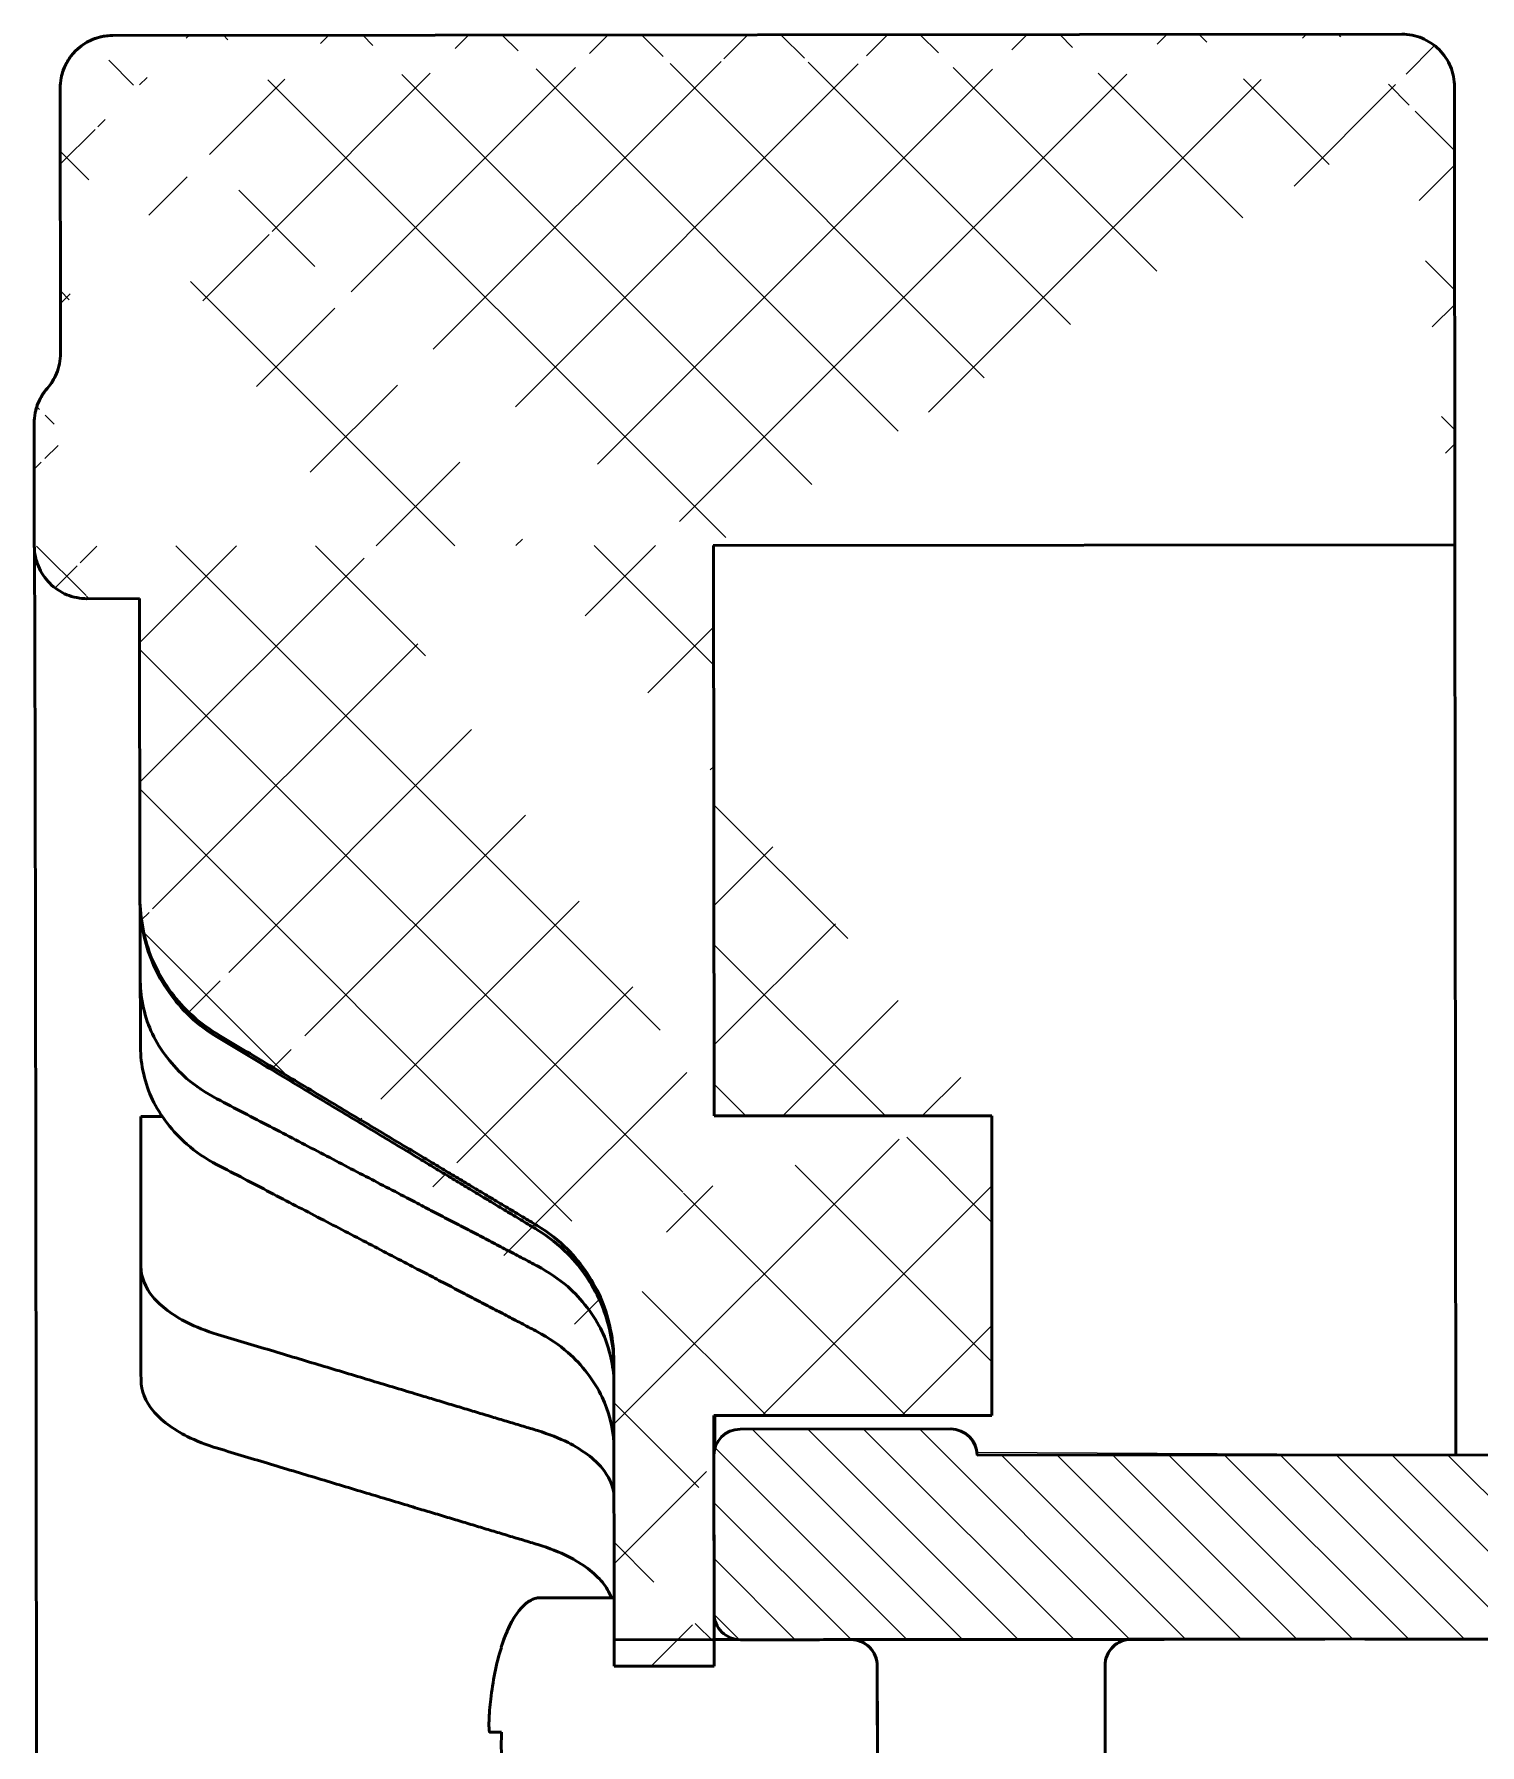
# Model space of a CAD drawing. Header units: inches. Extents: x -14 to 5184, y -66 to 1689.
# Drawn here: x 2305.6 to 2333.07, y 1601.3 to 1633.81 of the extents above; entities that cross this region are included whole.
import ezdxf

# ---------------------------------------------------------------- set-up
doc = ezdxf.new("R2010")
doc.units = ezdxf.units.IN
doc.header["$MEASUREMENT"] = 0
for name, color, linetype, lineweight in [('Видимые тонкие (ГОСТ)', 7, 'Continuous', 25), ('Видимый контур (ГОСТ)', 7, 'Continuous', 50), ('Штриховка (ГОСТ)', 7, 'Continuous', 18)]:
    doc.layers.add(name, color=color, linetype=linetype, lineweight=lineweight)

msp = doc.modelspace()

# ---------------------------------------------------------------- hatches: boundary and pattern name
at = {"layer": 'Штриховка (ГОСТ)', "ltscale": 0.5}
h = msp.add_hatch(dxfattribs=at)
h.set_pattern_fill('ANSI37', color=256, scale=15)
h.set_pattern_definition([(45, (-1048.1199, 862.4826), (-1.3258252, 1.3258252), []), (135, (-1048.1199, 862.4826), (-1.3258252, -1.3258252), [])])
edge = h.paths.add_edge_path()
edge.add_line((2318.5227, 1602.7944), (2316.6227, 1602.7925))
edge.add_line((2318.5183, 1607.5577), (2318.5227, 1602.7944))
edge.add_line((2318.5218, 1603.7958), (2318.519, 1606.798))
edge.add_line((2323.8027, 1607.5577), (2318.5183, 1607.5577))
edge.add_line((2316.6227, 1602.7925), (2316.6173, 1608.5969))
edge.add_line((2323.8027, 1613.2507), (2323.8027, 1607.5577))
edge.add_line((2318.5203, 1613.2505), (2323.8027, 1613.2505))
edge.add_spline(control_points=[(2315.1597, 1611.0887), (2315.3715, 1610.9556), (2315.5755, 1610.7978), (2316, 1610.3703), (2316.2465, 1609.9982), (2316.5205, 1609.3328), (2316.605, 1608.93), (2316.6171, 1608.574)], knot_values=[0.1533423, 0.1533423, 0.1533423, 0.1533423, 0.2224938, 0.2224938, 0.3340767, 0.3340767, 0.4383753, 0.4383753, 0.4383753, 0.4383753], degree=3, periodic=0)
edge.add_spline(control_points=[(2307.6109, 1617.2896), (2307.6182, 1616.9285), (2307.704, 1616.5132), (2307.9826, 1615.8411), (2308.23, 1615.4704), (2308.6548, 1615.0454), (2308.8559, 1614.885), (2309.0693, 1614.7567)], knot_values=[0.4495902, 0.4495902, 0.4495902, 0.4495902, 0.5564178, 0.5564178, 0.6678472, 0.6678472, 0.7366774, 0.7366774, 0.7366774, 0.7366774], degree=3, periodic=0)
edge.add_spline(control_points=[(2315.1597, 1611.0887), (2312.5954, 1612.6365), (2309.0693, 1614.7567)], knot_values=[0.2068793, 0.2068793, 0.2068793, 0.9123737, 0.9123737, 0.9123737], weights=[1.0088811, 1.0203141, 1.0064426], degree=2, periodic=0)
edge.add_line((2307.6092, 1617.386), (2307.6039, 1623.083))
edge.add_line((2307.6039, 1623.083), (2306.6039, 1623.082))
edge.add_spline(control_points=[(2305.8502, 1627.0814), (2305.9216, 1627.1626), (2305.9844, 1627.2651), (2306.0709, 1627.4744), (2306.0997, 1627.6196), (2306.0995, 1627.7431)], knot_values=[0.3763479, 0.3763479, 0.3763479, 0.3763479, 0.4072666, 0.4072666, 0.4442912, 0.4442912, 0.4442912, 0.4442912], degree=3, periodic=0)
edge.add_spline(control_points=[(2305.6008, 1626.4197), (2305.6007, 1626.5431), (2305.6294, 1626.6884), (2305.7159, 1626.8977), (2305.7787, 1627.0002), (2305.8502, 1627.0814)], knot_values=[0.444291, 0.444291, 0.444291, 0.444291, 0.4813156, 0.4813156, 0.5122343, 0.5122343, 0.5122343, 0.5122343], degree=3, periodic=0)
edge.add_line((2305.6029, 1624.0811), (2305.6008, 1626.4197))
edge.add_spline(control_points=[(2306.6039, 1623.082), (2306.4805, 1623.0819), (2306.3352, 1623.1107), (2306.1071, 1623.2049), (2305.9838, 1623.2871), (2305.8091, 1623.4615), (2305.7268, 1623.5845), (2305.6321, 1623.8125), (2305.6031, 1623.9577), (2305.6029, 1624.0811)], knot_values=[0.2961944, 0.2961944, 0.2961944, 0.2961944, 0.3332183, 0.3332183, 0.3702424, 0.3702424, 0.4072668, 0.4072668, 0.4442915, 0.4442915, 0.4442915, 0.4442915], degree=3, periodic=0)
edge.add_line((2332.6029, 1624.1063), (2318.5029, 1624.0932))
edge.add_line((2332.5949, 1632.8109), (2332.6029, 1624.1063))
edge.add_spline(control_points=[(2331.5939, 1633.81), (2331.7173, 1633.8101), (2331.8626, 1633.7814), (2332.0907, 1633.6871), (2332.214, 1633.605), (2332.3887, 1633.4306), (2332.4711, 1633.3075), (2332.5657, 1633.0796), (2332.5947, 1632.9343), (2332.5949, 1632.8109)], knot_values=[0, 0, 0, 0, 0.037024, 0.037024, 0.0740481, 0.0740481, 0.1110722, 0.1110722, 0.1480965, 0.1480965, 0.1480965, 0.1480965], degree=3, periodic=0)
edge.add_line((2307.0939, 1633.7872), (2331.5939, 1633.81))
edge.add_spline(control_points=[(2306.0949, 1632.7863), (2306.0947, 1632.9097), (2306.1235, 1633.0549), (2306.2178, 1633.2831), (2306.2999, 1633.4063), (2306.4743, 1633.581), (2306.5973, 1633.6634), (2306.8253, 1633.758), (2306.9705, 1633.7871), (2307.0939, 1633.7872)], knot_values=[-0.1480969, -0.1480969, -0.1480969, -0.1480969, -0.1110725, -0.1110725, -0.0740482, -0.0740482, -0.037024, -0.037024, 0, 0, 0, 0], degree=3, periodic=0)
edge.add_line((2306.0995, 1627.7431), (2306.0949, 1632.7863))
edge.add_line((2318.5133, 1624.0932), (2318.5203, 1613.2505))
edge.add_spline(control_points=[(2306.1216, 1633.0169), (2306.1288, 1633.0474), (2306.1381, 1633.0801), (2306.1637, 1633.1545), (2306.1814, 1633.1967), (2306.2379, 1633.3089), (2306.2832, 1633.3769), (2306.4019, 1633.5155), (2306.4812, 1633.5835), (2306.6581, 1633.6932), (2306.7584, 1633.735), (2306.9374, 1633.778), (2307.016, 1633.7873), (2307.094, 1633.7874)], knot_values=[0, 0, 0, 0, 0.0105576, 0.0105576, 0.0243585, 0.0243585, 0.0485574, 0.0485574, 0.0792156, 0.0792156, 0.1110337, 0.1110337, 0.134456, 0.134456, 0.134456, 0.134456], degree=3, periodic=0)
h = msp.add_hatch(dxfattribs=at)
h.set_pattern_fill('ANSI31', color=256, scale=6, angle=90)
h.set_pattern_definition([(135, (-1048.1199, 862.4826), (-0.53033009, -0.53033009), [])])
edge = h.paths.add_edge_path()
edge.add_spline(control_points=[(2319.0223, 1603.2958), (2322.7071, 1603.2993), (2326.3925, 1603.3029)], knot_values=[0.9629057, 0.9629057, 0.9629057, 1.7000006, 1.7000006, 1.7000006], weights=[1, 0.9999971, 0.9999967], degree=2, periodic=0)
edge.add_spline(control_points=[(2326.3925, 1603.3029), (2326.3965, 1603.3034), (2326.4005, 1603.3038), (2326.4202, 1603.3057), (2326.436, 1603.3065), (2326.4517, 1603.3065)], knot_values=[0.077537, 0.077537, 0.077537, 0.077537, 0.0787449, 0.0787449, 0.0834733, 0.0834733, 0.0834733, 0.0834733], degree=3, periodic=0)
edge.add_line((2326.432, 1603.3065), (2328.6542, 1603.3073))
edge.add_line((2328.6542, 1603.3073), (2336.0621, 1603.3143))
edge.add_spline(control_points=[(2336.0613, 1603.3141), (2336.113, 1603.3186), (2336.1682, 1603.3317), (2336.2705, 1603.3742), (2336.332, 1603.4154), (2336.4192, 1603.5028), (2336.4603, 1603.5645), (2336.5075, 1603.6787), (2336.5218, 1603.7514), (2336.5218, 1603.8131)], knot_values=[0.0740675, 0.0740675, 0.0740675, 0.0740675, 0.0887876, 0.0887876, 0.1073042, 0.1073042, 0.1258292, 0.1258292, 0.1443578, 0.1443578, 0.1443578, 0.1443578], degree=3, periodic=0)
edge.add_line((2336.5218, 1603.8131), (2336.5195, 1606.3139))
edge.add_spline(control_points=[(2336.5195, 1606.3139), (2336.5194, 1606.3756), (2336.5049, 1606.4483), (2336.4576, 1606.5623), (2336.4164, 1606.6238), (2336.329, 1606.711), (2336.2674, 1606.7521), (2336.1929, 1606.7829), (2336.1739, 1606.7892), (2336.1543, 1606.7946)], knot_values=[0.0128337, 0.0128337, 0.0128337, 0.0128337, 0.0313495, 0.0313495, 0.0498634, 0.0498634, 0.0683757, 0.0683757, 0.0740532, 0.0740532, 0.0740532, 0.0740532], degree=3, periodic=0)
edge.add_spline(control_points=[(2336.5263, 1603.3146), (2336.526, 1603.5347), (2336.5257, 1603.748), (2336.5247, 1604.4024), (2336.524, 1604.8138), (2336.5227, 1605.5043), (2336.522, 1605.7883), (2336.5209, 1606.1242), (2336.5205, 1606.2215), (2336.52, 1606.2923), (2336.5199, 1606.3045), (2336.5197, 1606.3189), (2336.5196, 1606.322), (2336.5194, 1606.3299), (2336.5193, 1606.3324), (2336.519, 1606.3386), (2336.5189, 1606.3413), (2336.5184, 1606.3479), (2336.5182, 1606.3516), (2336.5175, 1606.3599), (2336.5171, 1606.3641), (2336.5153, 1606.3804), (2336.5133, 1606.3944), (2336.5086, 1606.4191), (2336.506, 1606.4302), (2336.4966, 1606.4662), (2336.488, 1606.491), (2336.4563, 1606.5634), (2336.4268, 1606.6092), (2336.3558, 1606.6881), (2336.3134, 1606.7222), (2336.2331, 1606.768), (2336.1963, 1606.7835), (2336.1584, 1606.7945)], knot_values=[0.0140963, 0.0140963, 0.0140963, 0.0140963, 0.0857015, 0.0857015, 0.2451249, 0.2451249, 0.4089582, 0.4089582, 0.5260476, 0.5260476, 0.5648325, 0.5648325, 0.5777667, 0.5777667, 0.5825971, 0.5825971, 0.585217, 0.585217, 0.5873925, 0.5873925, 0.5891194, 0.5891194, 0.5934459, 0.5934459, 0.5968836, 0.5968836, 0.6047063, 0.6047063, 0.6206362, 0.6206362, 0.6365611, 0.6365611, 0.6483542, 0.6483542, 0.6483542, 0.6483542], degree=3, periodic=0)
edge.add_spline(control_points=[(2336.5195, 1606.3139), (2336.5194, 1606.3756), (2336.5049, 1606.4483), (2336.4576, 1606.5623), (2336.4164, 1606.6238), (2336.329, 1606.711), (2336.2674, 1606.7521), (2336.1929, 1606.7829), (2336.1739, 1606.7892), (2336.1543, 1606.7946)], knot_values=[0.0128337, 0.0128337, 0.0128337, 0.0128337, 0.0313495, 0.0313495, 0.0498634, 0.0498634, 0.0683757, 0.0683757, 0.0740532, 0.0740532, 0.0740532, 0.0740532], degree=3, periodic=0)
edge.add_spline(control_points=[(2336.5263, 1603.3146), (2336.526, 1603.5347), (2336.5257, 1603.748), (2336.5247, 1604.4024), (2336.524, 1604.8138), (2336.5227, 1605.5043), (2336.522, 1605.7883), (2336.5209, 1606.1242), (2336.5205, 1606.2215), (2336.52, 1606.2923), (2336.5199, 1606.3045), (2336.5197, 1606.3189), (2336.5196, 1606.322), (2336.5194, 1606.3299), (2336.5193, 1606.3324), (2336.519, 1606.3386), (2336.5189, 1606.3413), (2336.5184, 1606.3479), (2336.5182, 1606.3516), (2336.5175, 1606.3599), (2336.5171, 1606.3641), (2336.5153, 1606.3804), (2336.5133, 1606.3944), (2336.5086, 1606.4191), (2336.506, 1606.4302), (2336.4966, 1606.4662), (2336.488, 1606.491), (2336.4563, 1606.5634), (2336.4268, 1606.6092), (2336.3558, 1606.6881), (2336.3134, 1606.7222), (2336.2331, 1606.768), (2336.1963, 1606.7835), (2336.1584, 1606.7945)], knot_values=[0.0140963, 0.0140963, 0.0140963, 0.0140963, 0.0857015, 0.0857015, 0.2451249, 0.2451249, 0.4089582, 0.4089582, 0.5260476, 0.5260476, 0.5648325, 0.5648325, 0.5777667, 0.5777667, 0.5825971, 0.5825971, 0.585217, 0.585217, 0.5873925, 0.5873925, 0.5891194, 0.5891194, 0.5934459, 0.5934459, 0.5968836, 0.5968836, 0.6047063, 0.6047063, 0.6206362, 0.6206362, 0.6365611, 0.6365611, 0.6483542, 0.6483542, 0.6483542, 0.6483542], degree=3, periodic=0)
edge.add_spline(control_points=[(2336.5195, 1606.3139), (2336.5194, 1606.3756), (2336.5049, 1606.4483), (2336.4576, 1606.5623), (2336.4164, 1606.6238), (2336.329, 1606.711), (2336.2674, 1606.7521), (2336.1929, 1606.7829), (2336.1739, 1606.7892), (2336.1543, 1606.7946)], knot_values=[0.0128337, 0.0128337, 0.0128337, 0.0128337, 0.0313495, 0.0313495, 0.0498634, 0.0498634, 0.0683757, 0.0683757, 0.0740532, 0.0740532, 0.0740532, 0.0740532], degree=3, periodic=0)
edge.add_spline(control_points=[(2336.5263, 1603.3146), (2336.526, 1603.5347), (2336.5257, 1603.748), (2336.5247, 1604.4024), (2336.524, 1604.8138), (2336.5227, 1605.5043), (2336.522, 1605.7883), (2336.5209, 1606.1242), (2336.5205, 1606.2215), (2336.52, 1606.2923), (2336.5199, 1606.3045), (2336.5197, 1606.3189), (2336.5196, 1606.322), (2336.5194, 1606.3299), (2336.5193, 1606.3324), (2336.519, 1606.3386), (2336.5189, 1606.3413), (2336.5184, 1606.3479), (2336.5182, 1606.3516), (2336.5175, 1606.3599), (2336.5171, 1606.3641), (2336.5153, 1606.3804), (2336.5133, 1606.3944), (2336.5086, 1606.4191), (2336.506, 1606.4302), (2336.4966, 1606.4662), (2336.488, 1606.491), (2336.4563, 1606.5634), (2336.4268, 1606.6092), (2336.3558, 1606.6881), (2336.3134, 1606.7222), (2336.2331, 1606.768), (2336.1963, 1606.7835), (2336.1584, 1606.7945)], knot_values=[0.0140963, 0.0140963, 0.0140963, 0.0140963, 0.0857015, 0.0857015, 0.2451249, 0.2451249, 0.4089582, 0.4089582, 0.5260476, 0.5260476, 0.5648325, 0.5648325, 0.5777667, 0.5777667, 0.5825971, 0.5825971, 0.585217, 0.585217, 0.5873925, 0.5873925, 0.5891194, 0.5891194, 0.5934459, 0.5934459, 0.5968836, 0.5968836, 0.6047063, 0.6047063, 0.6206362, 0.6206362, 0.6365611, 0.6365611, 0.6483542, 0.6483542, 0.6483542, 0.6483542], degree=3, periodic=0)
edge.add_spline(control_points=[(2336.5195, 1606.3139), (2336.5194, 1606.3756), (2336.5049, 1606.4483), (2336.4576, 1606.5623), (2336.4164, 1606.6238), (2336.329, 1606.711), (2336.2674, 1606.7521), (2336.1929, 1606.7829), (2336.1739, 1606.7892), (2336.1543, 1606.7946)], knot_values=[0.0128337, 0.0128337, 0.0128337, 0.0128337, 0.0313495, 0.0313495, 0.0498634, 0.0498634, 0.0683757, 0.0683757, 0.0740532, 0.0740532, 0.0740532, 0.0740532], degree=3, periodic=0)
edge.add_line((2336.1543, 1606.7946), (2332.9464, 1606.8106))
edge.add_line((2332.9464, 1606.8106), (2323.519, 1606.8017))
edge.add_line((2323.519, 1606.8017), (2323.519, 1606.8027))
edge.add_ellipse((2323.019, 1606.8022), major_axis=(0.4234, -0.266), ratio=0.9999995, start_angle=32.18924, end_angle=122.18924)
edge.add_line((2323.0185, 1607.3022), (2319.0185, 1607.2985))
edge.add_ellipse((2319.019, 1606.7985), major_axis=(-0.4234, 0.266), ratio=0.9999995, start_angle=302.18924, end_angle=392.18924)
edge.add_line((2318.519, 1606.798), (2318.5218, 1603.7958))
edge.add_spline(control_points=[(2318.5218, 1603.7958), (2318.5218, 1603.734), (2318.5364, 1603.6613), (2318.5837, 1603.5472), (2318.6249, 1603.4856), (2318.7123, 1603.3984), (2318.7739, 1603.3572), (2318.888, 1603.3101), (2318.9606, 1603.2957), (2319.0223, 1603.2958)], knot_values=[0.1481618, 0.1481618, 0.1481618, 0.1481618, 0.1666967, 0.1666967, 0.1852256, 0.1852256, 0.2037428, 0.2037428, 0.2222477, 0.2222477, 0.2222477, 0.2222477], degree=3, periodic=0)

# ---------------------------------------------------------------- linework, layer by layer
at = {"layer": 'Видимые тонкие (ГОСТ)', "ltscale": 0.5}
for p, q in [((2323.5216, 1606.8578), (2336.1687, 1606.7945)), ((2336.0223, 1603.3123), (2318.8723, 1603.2956))]:
    msp.add_line(p, q, dxfattribs=at)
at = {"layer": 'Видимый контур (ГОСТ)'}
for p, q in [((2307.0939, 1633.7872), (2331.5939, 1633.81)), ((2331.594, 1633.8101), (2307.094, 1633.7874)), ((2306.0995, 1627.7431), (2306.0949, 1632.7863)), ((2332.5949, 1632.8109), (2332.6029, 1624.1063)), ((2305.6029, 1624.0811), (2305.6008, 1626.4197)), ((2332.6029, 1624.1063), (2318.5029, 1624.0932)), ((2318.5133, 1624.0932), (2318.5203, 1613.2505)), ((2307.6039, 1623.083), (2306.6039, 1623.082)), ((2307.6092, 1617.386), (2307.6039, 1623.083)), ((2307.6167, 1615.8088), (2307.6161, 1617.1543)), ((2307.6271, 1610.3882), (2307.6287, 1613.2404)), ((2307.6287, 1613.2404), (2308.0318, 1613.2407)), ((2318.5203, 1613.2505), (2318.5287, 1613.2505)), ((2316.6227, 1602.7925), (2316.6173, 1608.5969)), ((2318.5183, 1607.5577), (2318.5227, 1602.7944)), ((2318.5195, 1607.5577), (2318.5201, 1606.8321)), ((2318.5206, 1606.838), (2318.5203, 1607.5577)), ((2318.5227, 1607.5577), (2318.523, 1606.8618)), ((2318.5252, 1606.8768), (2318.5255, 1607.5577)), ((2318.5298, 1607.5577), (2318.5295, 1606.9003)), ((2319.0185, 1607.2985), (2323.0185, 1607.3022)), ((2323.288, 1607.2237), (2323.285, 1607.2256)), ((2318.5218, 1603.7958), (2318.519, 1606.798)), ((2323.519, 1606.8017), (2336.019, 1606.8135)), ((2323.519, 1606.8027), (2323.519, 1606.8017)), ((2323.5191, 1606.8026), (2336.0191, 1606.8142)), ((2332.619, 1606.8123), (2332.619, 1606.8103)), ((2315.2215, 1604.0929), (2316.6215, 1604.0942)), ((2315.2216, 1604.0949), (2316.6215, 1604.0962)), ((2316.6215, 1604.0942), (2316.6223, 1603.2934)), ((2316.6223, 1603.2934), (2321.1223, 1603.2978)), ((2318.9705, 1603.2984), (2318.5223, 1603.298)), ((2337.0223, 1603.3152), (2326.4184, 1603.3029)), ((2328.6542, 1603.3073), (2326.4517, 1603.3065)), ((2328.6575, 1603.3051), (2337.0223, 1603.3132)), ((2318.5227, 1602.7944), (2316.6227, 1602.7925)), ((2321.6227, 1602.7974), (2321.6255, 1599.8043)), ((2325.9549, 1599.809), (2325.9521, 1602.803))]:
    msp.add_line(p, q, dxfattribs=at)
at = {"layer": 'Видимый контур (ГОСТ)', "ltscale": 0.5}
for p, q in [((2332.6029, 1624.1063), (2332.619, 1606.8103)), ((2318.5203, 1613.2505), (2323.8027, 1613.2505)), ((2323.8027, 1613.2507), (2323.8027, 1607.5577)), ((2323.8027, 1607.5577), (2318.5183, 1607.5577)), ((2314.4817, 1601.5372), (2314.2633, 1601.5371))]:
    msp.add_line(p, q, dxfattribs=at)
at = {"layer": 'Видимый контур (ГОСТ)'}
for centre, major_axis, ratio, start_param, end_param in [((2307.6243, 1601.3151), (-0.015, 16.0568), 0.000853, 5.681687, 5.8375423), ((2307.6242, 1601.2889), (-0.0149, 16.0906), 0.0008563, 5.1577927, 5.3133193), ((2318.5242, 1601.298), (-0.0202, 21.7954), 0.0008567, 4.9738273, 5.0036943), ((2318.5242, 1601.298), (-0.0212, 22.7954), 0.0008567, 4.9622507, 4.9905664), ((2319.019, 1606.7985), (-0.4234, 0.266), 0.9999995, 5.2741972, 6.8449935), ((2323.019, 1606.8022), (0.4234, -0.266), 0.9999995, 0.5618082, 2.1326045), ((2323.0218, 1606.8005), (-0.4375, -0.2422), 0.9994154, 2.6400316, 3.6455923), ((2323.5242, 1601.3026), (-0.0051, 5.5), 0.0008567, 0, 0.0181508), ((2315.2242, 1601.2949), (0.0026, -2.8), 0.3571438, 3.1415918, 3.9866784), ((2315.2242, 1601.2949), (-0.0026, 2.8), 0.0008567, 0, 0.0024476), ((2319.7037, 1600.2174), (-5.2292, 2.9351), 0.0025533, 0.0004091, 0.0175908)]:
    msp.add_ellipse(centre, major_axis=major_axis, ratio=ratio, start_param=start_param, end_param=end_param, dxfattribs=at)
for points, knots in [([(2306.0949, 1632.7863), (2306.0947, 1632.9097), (2306.1235, 1633.0549), (2306.2178, 1633.2831), (2306.2999, 1633.4063), (2306.4743, 1633.581), (2306.5973, 1633.6634), (2306.8253, 1633.758), (2306.9705, 1633.7871), (2307.0939, 1633.7872)], [-0.1480969, -0.1480969, -0.1480969, -0.1480969, -0.11107252, -0.11107252, -0.0740482, -0.0740482, -0.03702401, -0.03702401, 0, 0, 0, 0]), ([(2306.1216, 1633.0169), (2306.1288, 1633.0474), (2306.1381, 1633.0801), (2306.1637, 1633.1545), (2306.1814, 1633.1967), (2306.2379, 1633.3089), (2306.2832, 1633.3769), (2306.4019, 1633.5155), (2306.4812, 1633.5835), (2306.6581, 1633.6932), (2306.7584, 1633.735), (2306.9374, 1633.778), (2307.016, 1633.7873), (2307.094, 1633.7874)], [0, 0, 0, 0, 0.01055763, 0.01055763, 0.02435849, 0.02435849, 0.04855744, 0.04855744, 0.07921561, 0.07921561, 0.11103367, 0.11103367, 0.13445598, 0.13445598, 0.13445598, 0.13445598]), ([(2331.5939, 1633.81), (2331.7173, 1633.8101), (2331.8626, 1633.7814), (2332.0907, 1633.6871), (2332.214, 1633.605), (2332.3887, 1633.4306), (2332.4711, 1633.3075), (2332.5657, 1633.0796), (2332.5947, 1632.9343), (2332.5949, 1632.8109)], [0, 0, 0, 0, 0.03702403, 0.03702403, 0.07404808, 0.07404808, 0.11107222, 0.11107222, 0.14809648, 0.14809648, 0.14809648, 0.14809648]), ([(2305.8502, 1627.0814), (2305.9216, 1627.1626), (2305.9844, 1627.2651), (2306.0709, 1627.4744), (2306.0997, 1627.6196), (2306.0995, 1627.7431)], [0.37634788, 0.37634788, 0.37634788, 0.37634788, 0.407266647, 0.407266647, 0.44429118, 0.44429118, 0.44429118, 0.44429118]), ([(2305.8502, 1627.0816), (2305.9213, 1627.1623), (2305.9799, 1627.2561), (2306.0348, 1627.3864), (2306.0466, 1627.4192), (2306.0667, 1627.4857), (2306.0751, 1627.52), (2306.081, 1627.5506)], [0, 0, 0, 0, 0.032298034, 0.032298034, 0.042881698, 0.042881698, 0.05386272, 0.05386272, 0.05386272, 0.05386272]), ([(2305.6008, 1626.4197), (2305.6007, 1626.5431), (2305.6294, 1626.6884), (2305.7159, 1626.8977), (2305.7787, 1627.0002), (2305.8502, 1627.0814)], [0.444290999, 0.444290999, 0.444290999, 0.444290999, 0.481315574, 0.481315574, 0.512234334, 0.512234334, 0.512234334, 0.512234334]), ([(2305.6179, 1626.6049), (2305.6221, 1626.6273), (2305.6275, 1626.6519), (2305.6422, 1626.7074), (2305.6522, 1626.739), (2305.6849, 1626.8267), (2305.7116, 1626.8825), (2305.7742, 1626.9869), (2305.8102, 1627.0362), (2305.8502, 1627.0816)], [0, 0, 0, 0, 0.008071558, 0.008071558, 0.01814057, 0.01814057, 0.036591806, 0.036591806, 0.054781292, 0.054781292, 0.054781292, 0.054781292]), ([(2306.6039, 1623.082), (2306.4805, 1623.0819), (2306.3352, 1623.1107), (2306.1071, 1623.2049), (2305.9838, 1623.2871), (2305.8091, 1623.4615), (2305.7268, 1623.5845), (2305.6321, 1623.8125), (2305.6031, 1623.9577), (2305.6029, 1624.0811)], [0.29619442, 0.29619442, 0.29619442, 0.29619442, 0.33321834, 0.33321834, 0.37024242, 0.37024242, 0.4072668, 0.4072668, 0.44429149, 0.44429149, 0.44429149, 0.44429149]), ([(2305.6465, 1578.542), (2305.6466, 1578.5459), (2305.6467, 1578.5506), (2305.6473, 1578.6073), (2305.648, 1578.7154), (2305.6501, 1579.2858), (2305.6513, 1580.0621), (2305.6528, 1582.2742), (2305.6531, 1583.7674), (2305.6528, 1587.2587), (2305.6521, 1589.3012), (2305.6498, 1593.6721), (2305.6482, 1596.055), (2305.6442, 1600.8593), (2305.6419, 1603.3405), (2305.6366, 1608.0901), (2305.6337, 1610.4176), (2305.6278, 1614.6301), (2305.6247, 1616.5676), (2305.6186, 1619.8151), (2305.6155, 1621.1656), (2305.6099, 1623.1178), (2305.6072, 1623.7484), (2305.6048, 1623.9957), (2305.6045, 1624.0167), (2305.6043, 1624.0299)], [0.2615678, 0.2615678, 0.2615678, 0.2615678, 0.2873283, 0.2873283, 0.5466366, 0.5466366, 1.2399176, 1.2399176, 1.9648387, 1.9648387, 2.6909411, 2.6909411, 3.417188, 3.417188, 4.143471, 4.143471, 4.8697608, 4.8697608, 5.5960387, 5.5960387, 6.3222664, 6.3222664, 7.0482955, 7.0482955, 7.1366388, 7.1366388, 7.1366388, 7.1366388]), ([(2309.0681, 1614.8148), (2308.8542, 1614.9429), (2308.6524, 1615.1032), (2308.2278, 1615.527), (2307.9806, 1615.8962), (2307.6966, 1616.5801), (2307.6095, 1617.0158), (2307.6092, 1617.386)], [1.04180898, 1.04180898, 1.04180898, 1.04180898, 1.11073202, 1.11073202, 1.22180669, 1.22180669, 1.33288274, 1.33288274, 1.33288274, 1.33288274]), ([(2307.6109, 1617.2896), (2307.6182, 1616.9285), (2307.704, 1616.5132), (2307.9826, 1615.8411), (2308.23, 1615.4704), (2308.6548, 1615.0454), (2308.8559, 1614.885), (2309.0693, 1614.7567)], [0.44959015, 0.44959015, 0.44959015, 0.44959015, 0.55641783, 0.55641783, 0.66784716, 0.66784716, 0.73667737, 0.73667737, 0.73667737, 0.73667737]), ([(2309.0742, 1613.575), (2308.8609, 1613.686), (2308.6598, 1613.8248), (2308.2353, 1614.1927), (2307.988, 1614.5136), (2307.7039, 1615.1081), (2307.6168, 1615.4869), (2307.6167, 1615.8088)], [1.0432427, 1.0432427, 1.0432427, 1.0432427, 1.1120729, 1.1120729, 1.22350223, 1.22350223, 1.33505022, 1.33505022, 1.33505022, 1.33505022]), ([(2307.6197, 1614.5537), (2307.6205, 1614.2326), (2307.7075, 1613.8557), (2307.991, 1613.2625), (2308.2383, 1612.9416), (2308.6628, 1612.5737), (2308.8639, 1612.4349), (2309.0772, 1612.3238)], [0.44532481, 0.44532481, 0.44532481, 0.44532481, 0.55641783, 0.55641783, 0.66784716, 0.66784716, 0.73667737, 0.73667737, 0.73667737, 0.73667737]), ([(2316.6173, 1608.5969), (2316.617, 1608.9672), (2316.5299, 1609.4029), (2316.2459, 1610.0868), (2315.9987, 1610.456), (2315.5741, 1610.8799), (2315.3723, 1611.0401), (2315.1584, 1611.1682)], [1.33296274, 1.33296274, 1.33296274, 1.33296274, 1.44404815, 1.44404815, 1.55512549, 1.55512549, 1.62404678, 1.62404678, 1.62404678, 1.62404678]), ([(2315.1597, 1611.0887), (2315.3715, 1610.9556), (2315.5755, 1610.7978), (2316, 1610.3703), (2316.2465, 1609.9982), (2316.5205, 1609.3328), (2316.605, 1608.93), (2316.6171, 1608.574)], [0.15334232, 0.15334232, 0.15334232, 0.15334232, 0.2224938, 0.2224938, 0.33407665, 0.33407665, 0.43837526, 0.43837526, 0.43837526, 0.43837526]), ([(2309.0829, 1609.0999), (2308.8697, 1609.1639), (2308.6688, 1609.2439), (2308.2445, 1609.456), (2307.9975, 1609.6411), (2307.7138, 1609.9839), (2307.627, 1610.2025), (2307.6271, 1610.3882)], [1.0432427, 1.0432427, 1.0432427, 1.0432427, 1.1120729, 1.1120729, 1.22350223, 1.22350223, 1.33505022, 1.33505022, 1.33505022, 1.33505022]), ([(2316.6172, 1608.2529), (2316.6012, 1608.5536), (2316.5182, 1608.889), (2316.2488, 1609.4561), (2316.0024, 1609.7782), (2315.5782, 1610.1483), (2315.3742, 1610.2849), (2315.1625, 1610.4001)], [1.35759143, 1.35759143, 1.35759143, 1.35759143, 1.45855332, 1.45855332, 1.57013617, 1.57013617, 1.63928765, 1.63928765, 1.63928765, 1.63928765]), ([(2315.1655, 1609.1489), (2315.3772, 1609.0338), (2315.5812, 1608.8971), (2316.0055, 1608.5271), (2316.2518, 1608.205), (2316.5161, 1607.6485), (2316.5976, 1607.3288), (2316.618, 1607.0374)], [0.15334232, 0.15334232, 0.15334232, 0.15334232, 0.2224938, 0.2224938, 0.33407665, 0.33407665, 0.43105733, 0.43105733, 0.43105733, 0.43105733]), ([(2307.6302, 1608.2211), (2307.6306, 1608.0356), (2307.7172, 1607.8178), (2308.0006, 1607.4753), (2308.2476, 1607.2903), (2308.6718, 1607.0782), (2308.8728, 1606.9982), (2309.086, 1606.9342)], [0.44515536, 0.44515536, 0.44515536, 0.44515536, 0.55641783, 0.55641783, 0.66784716, 0.66784716, 0.73667737, 0.73667737, 0.73667737, 0.73667737]), ([(2316.6188, 1606.0605), (2316.597, 1606.2265), (2316.5164, 1606.4075), (2316.2544, 1606.7262), (2316.0083, 1606.9119), (2315.5844, 1607.1253), (2315.3805, 1607.2041), (2315.1689, 1607.2704)], [1.36307249, 1.36307249, 1.36307249, 1.36307249, 1.45855332, 1.45855332, 1.57013617, 1.57013617, 1.63928765, 1.63928765, 1.63928765, 1.63928765]), ([(2315.172, 1605.1047), (2315.3836, 1605.0383), (2315.5874, 1604.9595), (2316.0114, 1604.7462), (2316.2575, 1604.5605), (2316.4717, 1604.2999), (2316.53, 1604.1987), (2316.5695, 1604.0958)], [0.15334232, 0.15334232, 0.15334232, 0.15334232, 0.2224938, 0.2224938, 0.33407665, 0.33407665, 0.39177045, 0.39177045, 0.39177045, 0.39177045]), ([(2314.4751, 1603.1518), (2314.5441, 1603.3699), (2314.6248, 1603.5567), (2314.7714, 1603.7988), (2314.8407, 1603.8923), (2314.9694, 1604.0055), (2315.0219, 1604.0412), (2315.1252, 1604.0827), (2315.1725, 1604.0928), (2315.2215, 1604.0929)], [-0.11800648, -0.11800648, -0.11800648, -0.11800648, -0.06605703, -0.06605703, -0.03336788, -0.03336788, -0.01469087, -0.01469087, 0, 0, 0, 0]), ([(2319.0223, 1603.2958), (2318.9606, 1603.2957), (2318.888, 1603.3101), (2318.7739, 1603.3572), (2318.7123, 1603.3984), (2318.6249, 1603.4856), (2318.5837, 1603.5472), (2318.5364, 1603.6613), (2318.5218, 1603.734), (2318.5218, 1603.7958)], [0.148161803, 0.148161803, 0.148161803, 0.148161803, 0.166666759, 0.166666759, 0.185183898, 0.185183898, 0.203712886, 0.203712886, 0.22224774, 0.22224774, 0.22224774, 0.22224774]), ([(2318.5236, 1603.298), (2318.5236, 1603.305), (2318.5236, 1603.3119), (2318.5233, 1603.4748), (2318.5229, 1603.5977), (2318.5225, 1603.7176), (2318.5224, 1603.7475), (2318.5222, 1603.7704), (2318.5222, 1603.774), (2318.5222, 1603.777)], [0.69467727, 0.69467727, 0.69467727, 0.69467727, 0.69817206, 0.69817206, 0.77775313, 0.77775313, 0.81701565, 0.81701565, 0.82548914, 0.82548914, 0.82548914, 0.82548914]), ([(2314.4786, 1603.1499), (2314.3797, 1602.8379), (2314.3157, 1602.4959), (2314.2699, 1602.1037), (2314.2618, 1602.0267), (2314.2525, 1601.9113), (2314.2497, 1601.8701), (2314.245, 1601.7784), (2314.2434, 1601.7266), (2314.2434, 1601.6417), (2314.245, 1601.6119), (2314.249, 1601.5686), (2314.2516, 1601.5571), (2314.256, 1601.5421), (2314.2591, 1601.5376), (2314.2628, 1601.5371), (2314.2631, 1601.5371), (2314.2633, 1601.5371)], [0.00008978, 0.00008978, 0.00008978, 0.00008978, 0.09824775, 0.09824775, 0.11761251, 0.11761251, 0.12938962, 0.12938962, 0.14431315, 0.14431315, 0.15877874, 0.15877874, 0.17524148, 0.17524148, 0.19864205, 0.19864205, 0.19981831, 0.19981831, 0.19981831, 0.19981831]), ([(2321.1223, 1603.2978), (2321.1839, 1603.2979), (2321.2565, 1603.2835), (2321.3706, 1603.2363), (2321.4322, 1603.1952), (2321.5195, 1603.108), (2321.5607, 1603.0463), (2321.6081, 1602.9321), (2321.6227, 1602.8593), (2321.6227, 1602.7974)], [0, 0, 0, 0, 0.018502767, 0.018502767, 0.037017386, 0.037017386, 0.055551585, 0.055551585, 0.074113445, 0.074113445, 0.074113445, 0.074113445]), ([(2321.1732, 1603.2979), (2321.1794, 1603.2972), (2321.1856, 1603.2965), (2321.244, 1603.2884), (2321.2958, 1603.2725), (2321.3908, 1603.2258), (2321.4353, 1603.1943), (2321.5111, 1603.1199), (2321.5433, 1603.076), (2321.5918, 1602.9816), (2321.6087, 1602.9296), (2321.6186, 1602.866), (2321.62, 1602.8544), (2321.6213, 1602.8399), (2321.6215, 1602.8365), (2321.6219, 1602.8308), (2321.622, 1602.8284), (2321.6223, 1602.8233), (2321.6224, 1602.8207), (2321.6226, 1602.8167), (2321.6226, 1602.8151), (2321.6227, 1602.8115), (2321.6227, 1602.81), (2321.6228, 1602.8054), (2321.6229, 1602.8033), (2321.623, 1602.7943), (2321.623, 1602.7867), (2321.6232, 1602.7435), (2321.6234, 1602.6844), (2321.6238, 1602.5206), (2321.624, 1602.4147), (2321.6244, 1602.1726), (2321.6246, 1602.034), (2321.625, 1601.7403), (2321.6252, 1601.5815), (2321.6255, 1601.2636), (2321.6257, 1601.1006), (2321.6259, 1600.7909), (2321.626, 1600.6402), (2321.6261, 1600.3699), (2321.6261, 1600.2468), (2321.6261, 1600.0432), (2321.626, 1599.9602), (2321.6259, 1599.8437), (2321.626, 1599.8197), (2321.6256, 1599.7925), (2321.6255, 1599.7903), (2321.6253, 1599.7834), (2321.6252, 1599.7814), (2321.625, 1599.7757), (2321.6248, 1599.7715), (2321.6242, 1599.7634), (2321.6239, 1599.7595), (2321.623, 1599.7495), (2321.6223, 1599.7431), (2321.6198, 1599.7236), (2321.6176, 1599.7103), (2321.6081, 1599.6654), (2321.5982, 1599.6341), (2321.5653, 1599.557), (2321.5375, 1599.5123), (2321.4692, 1599.4333), (2321.4274, 1599.3983), (2321.3362, 1599.3438), (2321.2856, 1599.3237), (2321.215, 1599.3081), (2321.196, 1599.305), (2321.1769, 1599.3031)], [0.00509392, 0.00509392, 0.00509392, 0.00509392, 0.00695757, 0.00695757, 0.02279538, 0.02279538, 0.03873067, 0.03873067, 0.05466235, 0.05466235, 0.07059274, 0.07059274, 0.07408036, 0.07408036, 0.07519684, 0.07519684, 0.07607766, 0.07607766, 0.07734181, 0.07734181, 0.07864594, 0.07864594, 0.08085744, 0.08085744, 0.08629825, 0.08629825, 0.10261451, 0.10261451, 0.15218048, 0.15218048, 0.20103452, 0.20103452, 0.24891737, 0.24891737, 0.29675849, 0.29675849, 0.34458381, 0.34458381, 0.39240697, 0.39240697, 0.44023774, 0.44023774, 0.48809872, 0.48809872, 0.5360537, 0.5360537, 0.53995061, 0.53995061, 0.54116027, 0.54116027, 0.54271805, 0.54271805, 0.54394953, 0.54394953, 0.54589037, 0.54589037, 0.54993232, 0.54993232, 0.55967589, 0.55967589, 0.57509252, 0.57509252, 0.59102739, 0.59102739, 0.6069588, 0.6069588, 0.61270738, 0.61270738, 0.61270738, 0.61270738]), ([(2325.9521, 1602.803), (2325.952, 1602.8649), (2325.9664, 1602.9377), (2326.0136, 1603.052), (2326.0547, 1603.1137), (2326.1419, 1603.2011), (2326.2034, 1603.2423), (2326.3174, 1603.2897), (2326.39, 1603.3042), (2326.4516, 1603.3043)], [-0.074106859, -0.074106859, -0.074106859, -0.074106859, -0.05555129, -0.05555129, -0.037019123, -0.037019123, -0.01850408, -0.01850408, 0, 0, 0, 0]), ([(2325.9521, 1602.8099), (2325.9522, 1602.8116), (2325.9522, 1602.8135), (2325.9523, 1602.8178), (2325.9523, 1602.8192), (2325.9524, 1602.8231), (2325.9525, 1602.8259), (2325.9529, 1602.8332), (2325.9531, 1602.8378), (2325.9538, 1602.8474), (2325.9543, 1602.8525), (2325.9556, 1602.8654), (2325.9566, 1602.8734), (2325.9606, 1602.9001), (2325.9646, 1602.9189), (2325.9806, 1602.9778), (2325.9968, 1603.0171), (2326.0435, 1603.0995), (2326.0775, 1603.1418), (2326.1561, 1603.2129), (2326.2018, 1603.2425), (2326.2989, 1603.2854), (2326.3516, 1603.2992), (2326.4202, 1603.3057), (2326.436, 1603.3065), (2326.4517, 1603.3065)], [0, 0, 0, 0, 0.003942928, 0.003942928, 0.005419739, 0.005419739, 0.007097091, 0.007097091, 0.008708153, 0.008708153, 0.010295261, 0.010295261, 0.012712921, 0.012712921, 0.018458942, 0.018458942, 0.031014166, 0.031014166, 0.046882289, 0.046882289, 0.062812993, 0.062812993, 0.078744861, 0.078744861, 0.083473315, 0.083473315, 0.083473315, 0.083473315]), ([(2314.4817, 1601.5372), (2314.479, 1601.4578), (2314.4777, 1601.3782), (2314.4778, 1601.2184), (2314.4793, 1601.1378), (2314.4822, 1601.0575)], [0.000285993, 0.000285993, 0.000285993, 0.000285993, 0.02412546, 0.02412546, 0.048249921, 0.048249921, 0.048249921, 0.048249921])]:
    msp.add_open_spline(points, degree=3, knots=knots, dxfattribs=at)
for points, weights in [([(2315.1584, 1611.1682), (2312.5886, 1612.7069), (2309.0681, 1614.8148)], [1, 1.01240814556, 1]), ([(2315.1597, 1611.0887), (2312.5954, 1612.6365), (2309.0693, 1614.7567)], [1.0088811126, 1.02031405567, 1.00644260488]), ([(2309.0742, 1613.575), (2312.5991, 1611.7398), (2315.1625, 1610.4001)], [1.00644260489, 1.02031405568, 1.00888111261]), ([(2315.1655, 1609.1489), (2312.6021, 1610.4886), (2309.0772, 1612.3238)], [1.00888111261, 1.02031405568, 1.00644260489]), ([(2309.0829, 1609.0999), (2312.6065, 1608.0424), (2315.1689, 1607.2704)], [1.00644260489, 1.02031405567, 1.00888111261]), ([(2315.172, 1605.1047), (2312.6095, 1605.8767), (2309.086, 1606.9342)], [1.00888111261, 1.02031405568, 1.00644260489]), ([(2328.6575, 1603.3051), (2323.8394, 1603.3004), (2319.0223, 1603.2958)], [0.999996737489, 0.999996234237, 1]), ([(2336.0223, 1603.3123), (2333.4545, 1603.3098), (2330.8869, 1603.3073)], [1, 0.999997993332, 0.99999719886])]:
    msp.add_rational_spline(points, weights, degree=2, dxfattribs=at)

doc.saveas('drawing.dxf')
